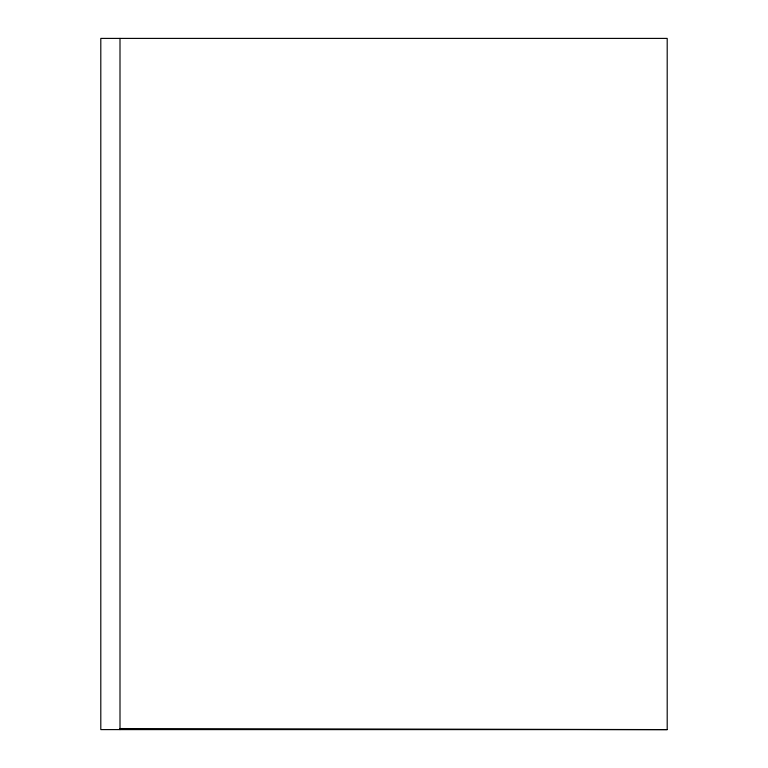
<?xml version="1.0" encoding="UTF-8"?>
<svg xmlns="http://www.w3.org/2000/svg" width="768" height="768" viewBox="0 0 768 768"><rect width="100%" height="100%" fill="white"/><g stroke="black" fill="none" stroke-linecap="round" stroke-linejoin="round"><path stroke-width="1.15" d="M667.2 729.6L100.8 729.6L100.8 38.4L667.2 38.4L667.2 729.6L120 728.554M120 38.4L120 729.6"/></g></svg>
